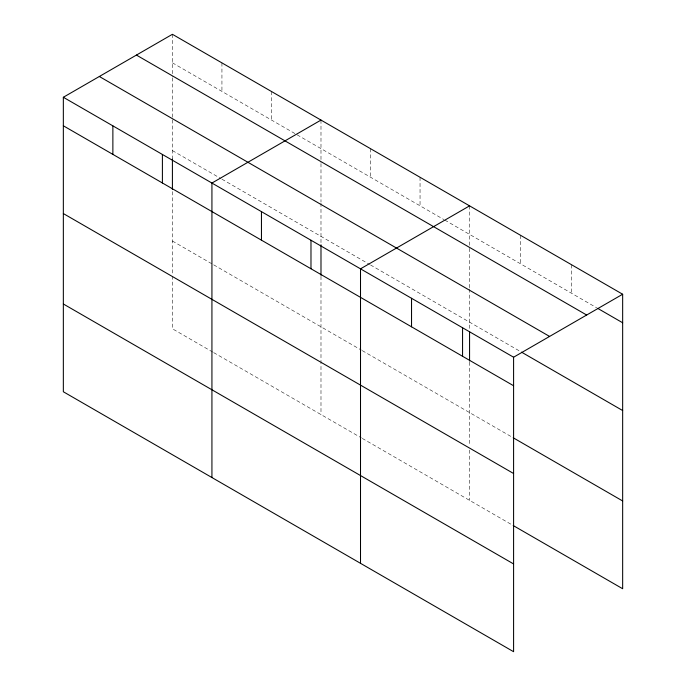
<?xml version="1.0" encoding="UTF-8"?>
<svg xmlns="http://www.w3.org/2000/svg" width="686" height="686" viewBox="0 0 686 686"><rect width="100%" height="100%" fill="white"/><g stroke="black" fill="none" stroke-linecap="round" stroke-linejoin="round"><path stroke-width="0.51" stroke-dasharray="3.43 2.57" d="M172.409 62.82L443.893 219.563M444.811 220.086L596.674 307.774M172.409 150.586L221.021 178.652M221.938 179.183L369.6 264.436M370.517 264.968L520.597 351.618M172.409 241.018L212.763 264.316M213.68 264.847L361.342 350.1M362.259 350.632L512.245 437.222M212.763 352.09L172.409 328.783L172.409 276.338M213.68 352.613L361.342 437.865M362.259 438.397L512.245 524.987M571.627 264.787L571.627 293.308M520.597 235.324L520.597 263.844M469.567 205.869L469.567 247.234M469.567 248.298L469.567 287.906M469.567 288.978L469.567 330.566M469.567 362.114L469.567 445.763M469.567 450.042L469.567 500.351M420.046 177.271L420.046 205.791M370.517 148.673L370.517 177.194M320.988 120.084L320.988 162.522M320.988 163.585L320.988 202.121M320.988 203.193L320.988 244.782M320.988 276.329L320.988 414.567M271.459 91.487L271.459 120.007M221.938 62.898L221.938 91.418M172.409 34.3L172.409 76.738M172.409 77.81L172.409 158.998M172.409 191.6L172.409 275.266"/><path stroke-width="1.03" d="M63.344 97.266L513.591 357.217L513.591 651.7L63.344 391.757L63.344 97.266L172.409 34.3L622.656 294.243L622.656 588.734L513.179 525.527M320.988 120.084L211.931 183.051L211.931 477.533M469.567 205.869L360.51 268.835L360.51 563.317M513.591 357.217L622.656 294.243M597.6 308.306L622.656 322.772M136.42 55.077L586.667 315.028M99.333 76.489L549.58 336.432M521.523 352.15L622.656 410.537M63.344 125.787L513.591 385.738M513.179 437.762L622.656 500.969M63.344 213.56L513.591 473.503M63.344 303.984L513.591 563.935M469.567 331.621L469.567 361.059M462.561 327.754L462.561 356.274M411.54 298.29L411.54 326.81M320.988 244.782L320.988 275.275M310.981 240.237L310.981 268.758M261.452 211.64L261.452 240.16M172.409 158.998L172.409 189.499M162.402 154.453L162.402 182.973M112.873 125.864L112.873 154.384"/></g></svg>
